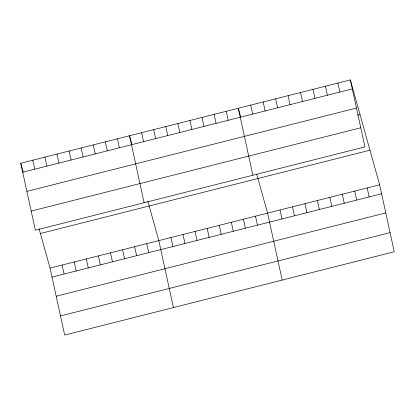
<?xml version="1.0" encoding="UTF-8"?>
<svg xmlns="http://www.w3.org/2000/svg" width="415" height="415" viewBox="0 0 415 415"><rect width="100%" height="100%" fill="white"/><g stroke="black" fill="none" stroke-linecap="round" stroke-linejoin="round"><path stroke-width="0.62" d="M350.338 79.934L364.941 146.905L35.353 230.211L20.75 163.24L350.338 79.934L379.647 184.789L394.25 251.76L64.662 335.066L50.059 268.095L39.057 228.738M22.711 172.23L352.299 88.924M26.882 191.362L356.469 108.056M357.523 115.168L360.013 114.54M31.182 211.074L360.77 127.773M40.385 233.495L369.978 150.189M50.059 268.095L379.647 184.789M52.02 277.085L381.608 193.779M56.191 296.217L385.779 212.916M60.486 315.929L390.079 232.628M240.7 116.911L238.277 108.258L252.88 175.229M256.755 174.352L267.587 213.113L282.19 280.084M131.934 144.399L129.516 135.747L144.119 202.717M147.823 201.249L158.821 240.607L173.423 307.577M20.75 163.24L23.167 171.888M367.197 187.938L369.158 196.928M337.888 83.083L339.849 92.073M354.747 191.087L356.708 200.077M325.438 86.227L327.399 95.217M342.297 194.23L344.253 203.22M312.988 89.375L314.949 98.365M329.842 197.379L331.803 206.369M300.538 92.524L302.494 101.514M317.392 200.528L319.353 209.518M288.083 95.668L290.044 104.658M304.942 203.672L306.903 212.662M275.633 98.817L277.594 107.807M292.492 206.82L294.448 215.81M263.183 101.966L265.144 110.955M280.037 209.969L281.998 218.959M250.733 105.109L252.688 114.099M255.505 216.168L257.461 225.158M226.196 111.313L228.157 120.303M243.418 219.224L245.379 228.214M214.109 114.369L216.07 123.359M231.331 222.279L233.292 231.269M202.027 117.424L203.983 126.409M219.25 225.335L221.205 234.325M189.94 120.475L191.901 129.464M207.163 228.385L209.124 237.375M177.853 123.53L179.814 132.52M195.076 231.44L197.037 240.43M165.772 126.585L167.727 135.575M182.994 234.496L184.955 243.486M153.685 129.641L155.646 138.631M170.907 237.551L172.868 246.541M141.598 132.696L143.559 141.681M146.739 243.662L148.7 252.647M117.429 138.802L119.39 147.792M134.652 246.712L136.613 255.702M105.343 141.857L107.303 150.847M122.57 249.768L124.526 258.758M93.261 144.913L95.222 153.903M110.483 252.823L112.444 261.813M81.174 147.968L83.135 156.958M98.397 255.879L100.357 264.869M69.092 151.019L71.048 160.008M86.315 258.934L88.271 267.919M57.005 154.074L58.966 163.064M74.228 261.984L76.189 270.974M44.919 157.129L46.879 166.119M62.141 265.04L64.102 274.03M32.837 160.185L34.793 169.175"/></g></svg>
